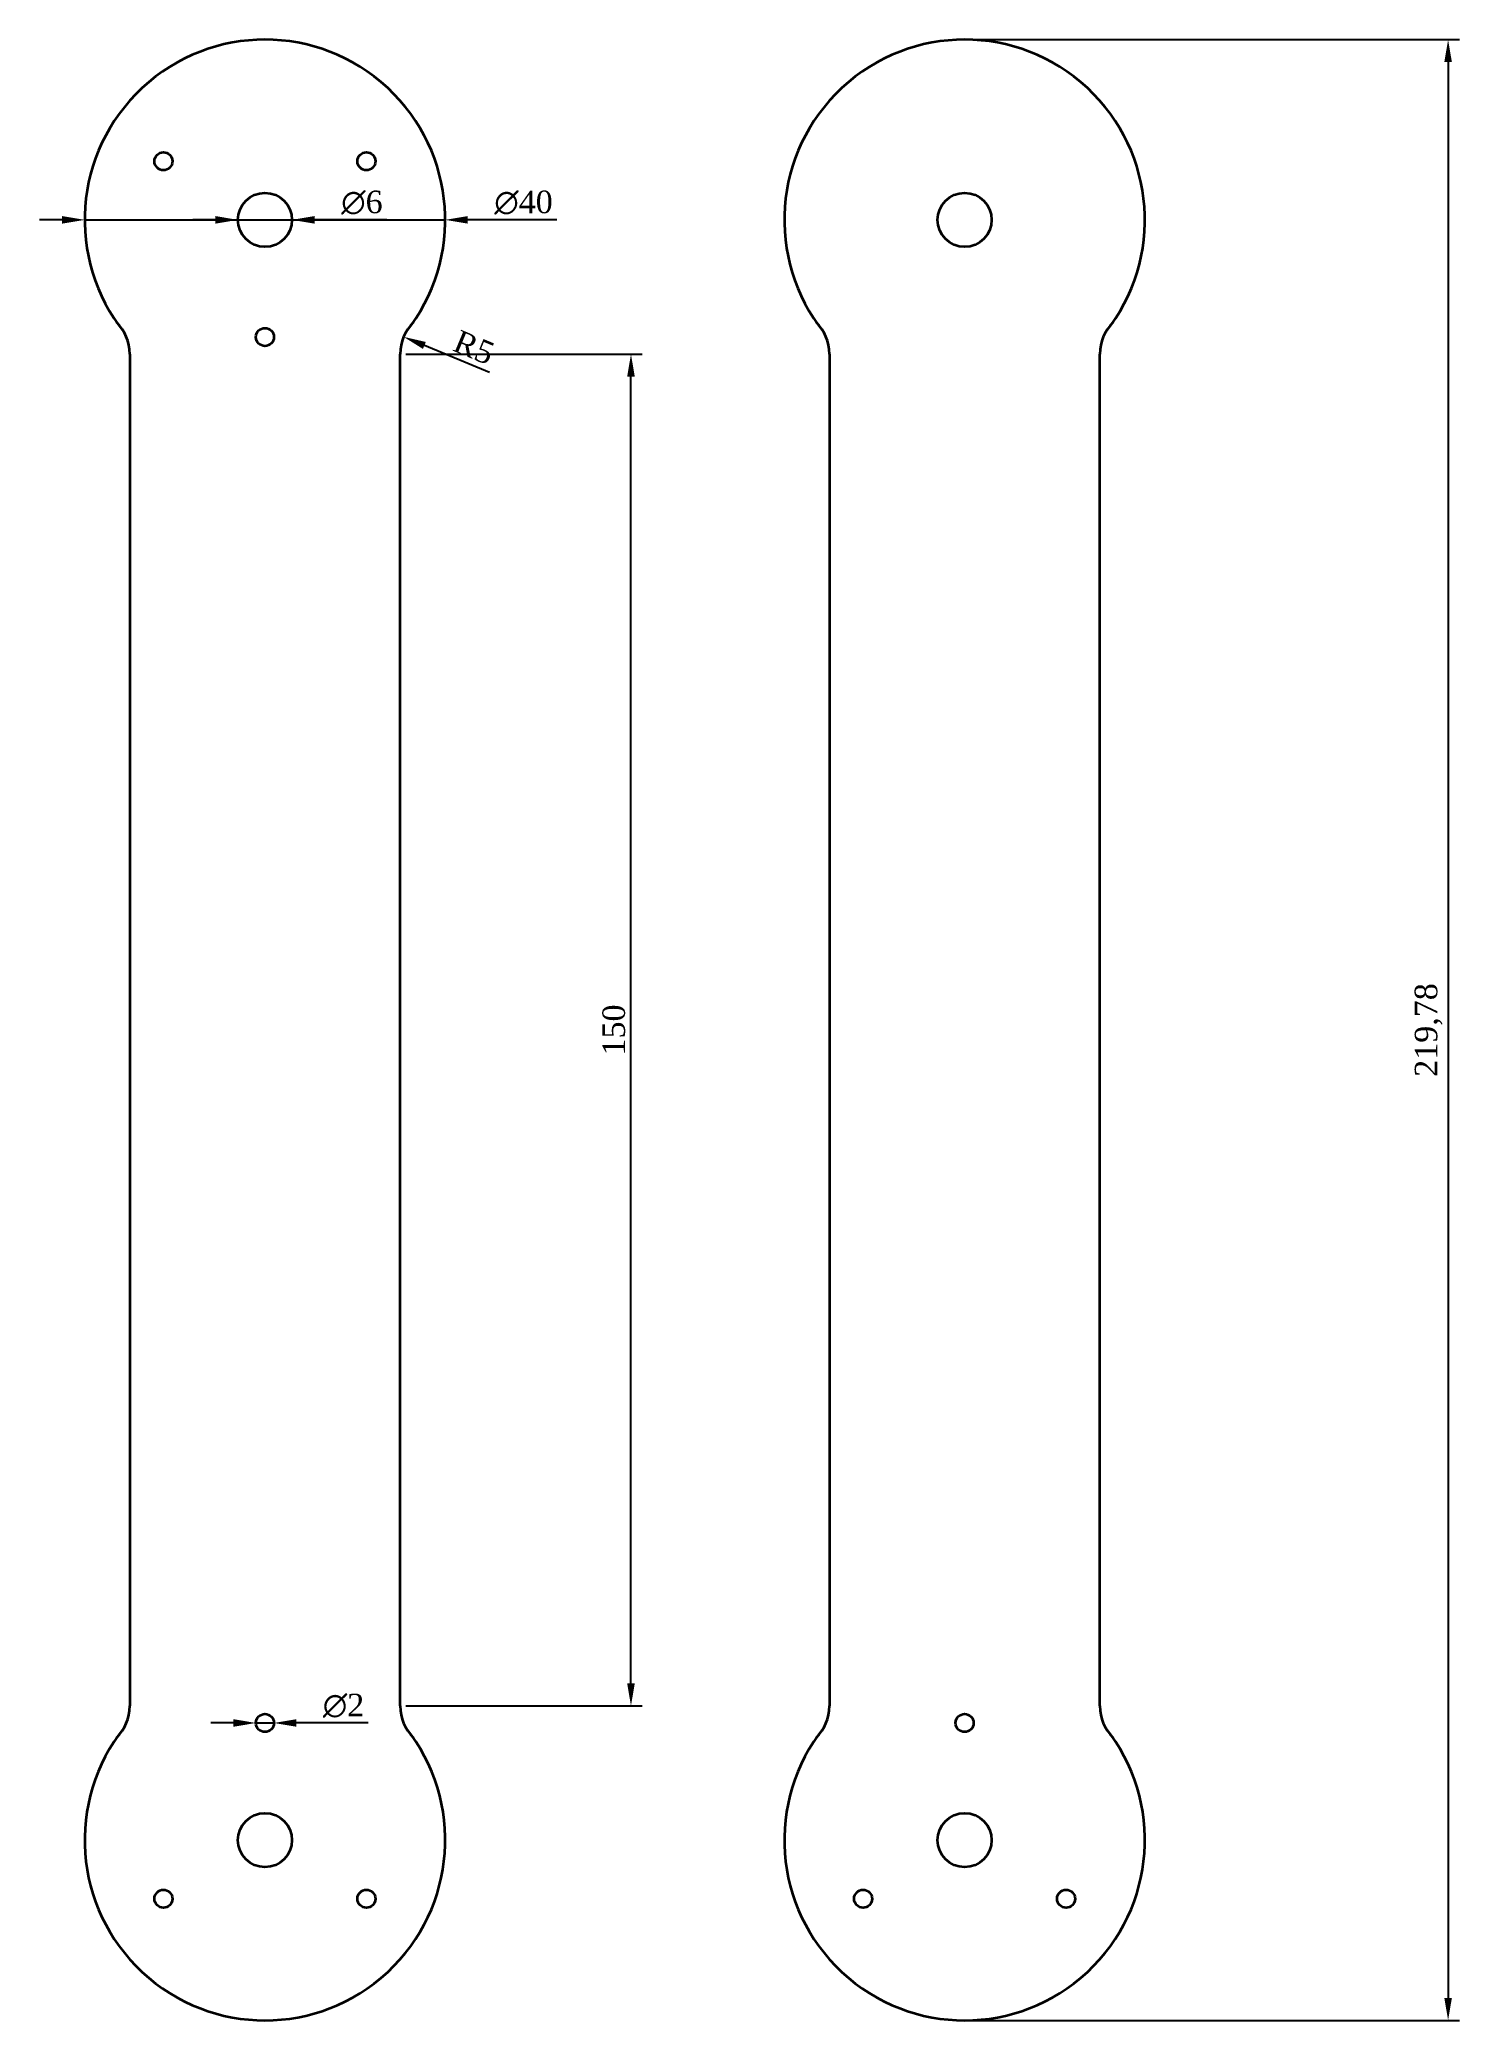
# Model space of a CAD drawing. Header units: millimetres. Extents: x 45 to 3071, y 30 to 3140.
# Drawn here: x 45 to 202.5, y 30 to 249.8 of the extents above; entities outside this region: 1.
import ezdxf

# ---------------------------------------------------------------- set-up
doc = ezdxf.new("R2010")
doc.units = ezdxf.units.MM
doc.layers.add('Capa1', color=7, linetype='Continuous', lineweight=35)
doc.styles.get("Standard").update_dxf_attribs({"font": 'CENTURY.TTF'})
doc.dimstyles.new('ISO-25', dxfattribs={"dimtxt": 2.5, "dimasz": 2.5, "dimexe": 1.25, "dimexo": 0.625, "dimtad": 1, "dimtxsty": 'Standard', "dimcen": 2.5, "dimadec": 0, "dimazin": 0, "dimtfac": 1, "dimtmove": 0, "dimatfit": 3, "dimfxl": 1, "dimarcsym": 0})

# ---------------------------------------------------------------- blocks, each defined once
blk = doc.blocks.new('*D7')
at = {"color": 0, "lineweight": -2}
for p, q in [((47.5, 229.78), (45, 229.78)), ((50, 229.78), (90, 229.78)), ((102.39, 229.78), (92.5, 229.78))]:
    blk.add_line(p, q, dxfattribs=at)
at = {"color": 0}
for points in [[(47.5, 230.2), (47.5, 229.36), (50, 229.78)], [(92.5, 230.2), (92.5, 229.36), (90, 229.78)]]:
    blk.add_solid(points, dxfattribs=at)
at = {"layer": 'Defpoints', "color": 0}
for p in [(50, 229.78), (90, 229.78)]:
    blk.add_point(p, dxfattribs=at)
at = {"color": 0, "insert": (98.69, 231.69), "char_height": 2.5, "attachment_point": 5}
blk.add_mtext('∅40', dxfattribs=at)
blk = doc.blocks.new('*D8')
at = {"color": 0, "lineweight": -2}
for p, q in [((64.5, 229.78), (62, 229.78)), ((67, 229.78), (73, 229.78)), ((83.52, 229.78), (75.5, 229.78))]:
    blk.add_line(p, q, dxfattribs=at)
at = {"color": 0}
for points in [[(64.5, 230.2), (64.5, 229.36), (67, 229.78)], [(75.5, 230.2), (75.5, 229.36), (73, 229.78)]]:
    blk.add_solid(points, dxfattribs=at)
at = {"layer": 'Defpoints', "color": 0}
for p in [(67, 229.78), (73, 229.78)]:
    blk.add_point(p, dxfattribs=at)
at = {"color": 0, "insert": (80.76, 231.69), "char_height": 2.5, "attachment_point": 5}
blk.add_mtext('∅6', dxfattribs=at)
blk = doc.blocks.new('*D9')
at = {"color": 0, "lineweight": -2}
blk.add_line((94.93, 212.85), (87.69, 215.85), dxfattribs=at)
at = {"color": 0}
blk.add_solid([(87.85, 216.23), (87.53, 215.46), (85.38, 216.8)], dxfattribs=at)
at = {"layer": 'Defpoints', "color": 0}
for p in [(85.38, 216.8), (90, 214.89)]:
    blk.add_point(p, dxfattribs=at)
at = {"color": 0, "insert": (93.19, 215.62), "char_height": 2.5, "attachment_point": 5, "rotation": 337.5}
blk.add_mtext('R5', dxfattribs=at)
blk = doc.blocks.new('*D10')
at = {"color": 0, "lineweight": -2}
for p, q in [((85.62, 214.89), (111.86, 214.89)), ((110.61, 67.39), (110.61, 212.39)), ((85.62, 64.89), (111.86, 64.89))]:
    blk.add_line(p, q, dxfattribs=at)
at = {"color": 0}
for points in [[(110.19, 212.39), (111.03, 212.39), (110.61, 214.89)], [(110.19, 67.39), (111.03, 67.39), (110.61, 64.89)]]:
    blk.add_solid(points, dxfattribs=at)
at = {"layer": 'Defpoints', "color": 0}
for p in [(85, 214.89), (110.61, 214.89), (85, 64.89)]:
    blk.add_point(p, dxfattribs=at)
at = {"color": 0, "insert": (108.71, 139.89), "char_height": 2.5, "attachment_point": 5, "rotation": 90}
blk.add_mtext('150', dxfattribs=at)
blk = doc.blocks.new('*D11')
at = {"color": 0, "lineweight": -2}
for p, q in [((66.5, 63), (64, 63)), ((69, 63), (71, 63)), ((81.45, 63), (73.5, 63))]:
    blk.add_line(p, q, dxfattribs=at)
at = {"color": 0}
for points in [[(66.5, 63.42), (66.5, 62.58), (69, 63)], [(73.5, 63.42), (73.5, 62.58), (71, 63)]]:
    blk.add_solid(points, dxfattribs=at)
at = {"layer": 'Defpoints', "color": 0}
for p in [(69, 63), (71, 63)]:
    blk.add_point(p, dxfattribs=at)
at = {"color": 0, "insert": (78.72, 64.91), "char_height": 2.5, "attachment_point": 5}
blk.add_mtext('∅2', dxfattribs=at)
blk = doc.blocks.new('*D12')
at = {"color": 0, "lineweight": -2}
for p, q in [((148.25, 249.78), (202.52, 249.78)), ((201.27, 247.28), (201.27, 32.5)), ((148.25, 30), (202.52, 30))]:
    blk.add_line(p, q, dxfattribs=at)
at = {"color": 0}
for points in [[(200.85, 247.28), (201.69, 247.28), (201.27, 249.78)], [(200.85, 32.5), (201.69, 32.5), (201.27, 30)]]:
    blk.add_solid(points, dxfattribs=at)
at = {"layer": 'Defpoints', "color": 0}
for p in [(147.63, 249.78), (147.63, 30), (201.27, 30)]:
    blk.add_point(p, dxfattribs=at)
at = {"color": 0, "insert": (199.11, 139.89), "char_height": 2.5, "attachment_point": 5, "rotation": 90}
blk.add_mtext('219,78', dxfattribs=at)

msp = doc.modelspace()

# ---------------------------------------------------------------- linework, layer by layer
at = {"layer": 'Capa1'}
for p, q in [((55, 214.89), (55, 64.89)), ((85, 64.89), (85, 214.89)), ((132.627, 214.89), (132.627, 64.89)), ((162.627, 64.89), (162.627, 214.89))]:
    msp.add_line(p, q, dxfattribs=at)
for centre, radius in [((3070.286, 3139.042), 1), ((58.742, 236.28), 1), ((81.258, 236.28), 1), ((70, 229.78), 3), ((147.627, 229.78), 3), ((70, 216.78), 1), ((70, 63), 1), ((147.627, 63), 1), ((70, 50), 3), ((147.627, 50), 3), ((58.742, 43.5), 1), ((81.258, 43.5), 1), ((136.369, 43.5), 1), ((158.886, 43.5), 1)]:
    msp.add_circle(centre, radius, dxfattribs=at)
for centre, radius, start, end in [((70, 229.78), 20, 321.25627, 218.74373), ((147.627, 229.78), 20, 321.25627, 218.74373), ((50, 214.89), 5, 0, 45), ((90, 214.89), 5, 135, 180), ((127.627, 214.89), 5, 0, 45), ((167.627, 214.89), 5, 135, 180), ((50, 64.89), 5, 315, 0), ((90, 64.89), 5, 180, 225), ((127.627, 64.89), 5, 315, 0), ((167.627, 64.89), 5, 180, 225), ((70, 50), 20, 141.25627, 38.74373), ((147.627, 50), 20, 141.25627, 38.74373)]:
    msp.add_arc(centre, radius, start, end, dxfattribs=at)

# ---------------------------------------------------------------- dimensions: what is measured, and where the dimension line sits
for base, p1, p2, picture, middle in [((201.271, 30), (147.627, 249.78), (147.627, 30), '*D12', (199.108, 139.89)), ((110.61, 214.89), (85, 64.89), (85, 214.89), '*D10', (108.712, 139.89))]:
    dim = msp.add_linear_dim(base=base, p1=p1, p2=p2, angle=90, dimstyle='ISO-25')
    dim.commit()
    dim.dimension.update_dxf_attribs({"geometry": picture, "text_midpoint": middle})
for p1, p2, picture, middle in [((50, 229.78), (90, 229.78), '*D7', (98.695, 231.685)), ((67, 229.78), (73, 229.78), '*D8', (80.762, 231.685)), ((69, 63), (71, 63), '*D11', (78.724, 64.906))]:
    dim = msp.add_diameter_dim_2p(p1=p1, p2=p2, dimstyle='ISO-25')
    dim.commit()
    dim.dimension.update_dxf_attribs({"geometry": picture, "text_midpoint": middle})
dim = msp.add_radius_dim(center=(90, 214.89), mpoint=(85.381, 216.803), dimstyle='ISO-25')
dim.commit()
dim.dimension.update_dxf_attribs({"geometry": '*D9', "text_midpoint": (92.466, 213.868), "dimtype": 164})

doc.saveas('drawing.dxf')
